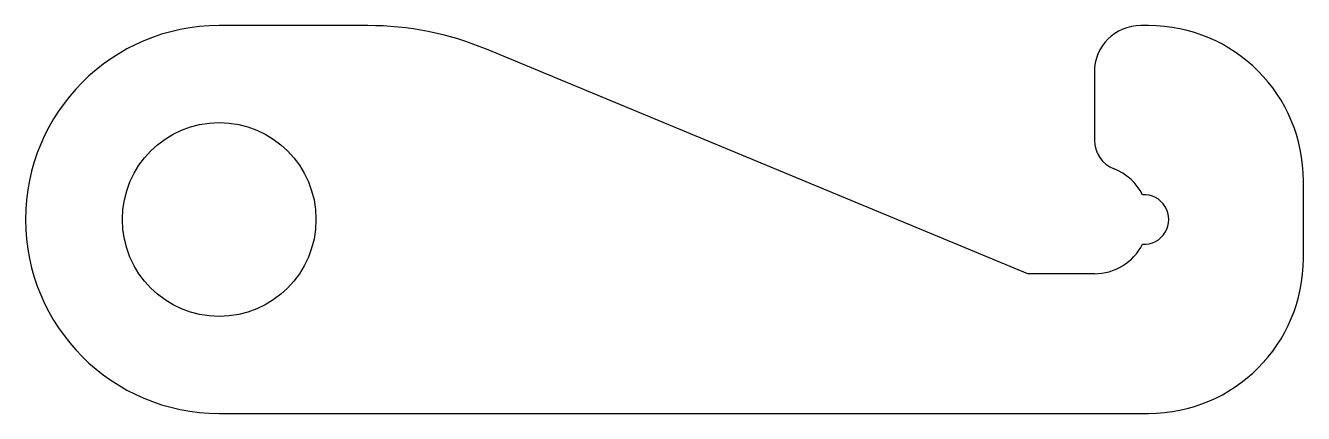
# Model space of a CAD drawing. Header units: inches. Extents: x -0.125 to 0.7, y -0.125 to 0.125.
import ezdxf

# ---------------------------------------------------------------- set-up
doc = ezdxf.new("R2010")
doc.units = ezdxf.units.IN
doc.header["$MEASUREMENT"] = 0

msp = doc.modelspace()

# ---------------------------------------------------------------- linework, layer by layer
at = {"linetype": 'Continuous', "lineweight": 25}
for p, q in [((0.09594, 0.125), (0, 0.125)), ((0.6, 0.125), (0.595, 0.125)), ((0.522, -0.035), (0.17248, 0.10978)), ((0.565, 0.095), (0.565, 0.05123)), ((0.7, -0.025), (0.7, 0.025)), ((0.565, -0.035), (0.522, -0.035)), ((0, -0.125), (0.6, -0.125))]:
    msp.add_line(p, q, dxfattribs=at)
msp.add_circle((0, 0), 0.0625, dxfattribs=at)
for centre, radius, start, end in [((0, 0), 0.125, 90, 270), ((0.09594, -0.075), 0.2, 67.5, 90), ((0.595, 0.095), 0.03, 90, 180), ((0.6, 0.025), 0.1, 0, 90), ((0.585, 0.05123), 0.02, 180, 248.67631), ((0.565, 0), 0.035, 27.16039, 68.67631), ((0.597, 0), 0.016, 266.92111, 93.07889), ((0.565, 0), 0.035, 270, 332.83961), ((0.6, -0.025), 0.1, 270, 0)]:
    msp.add_arc(centre, radius, start, end, dxfattribs=at)

doc.saveas('drawing.dxf')
